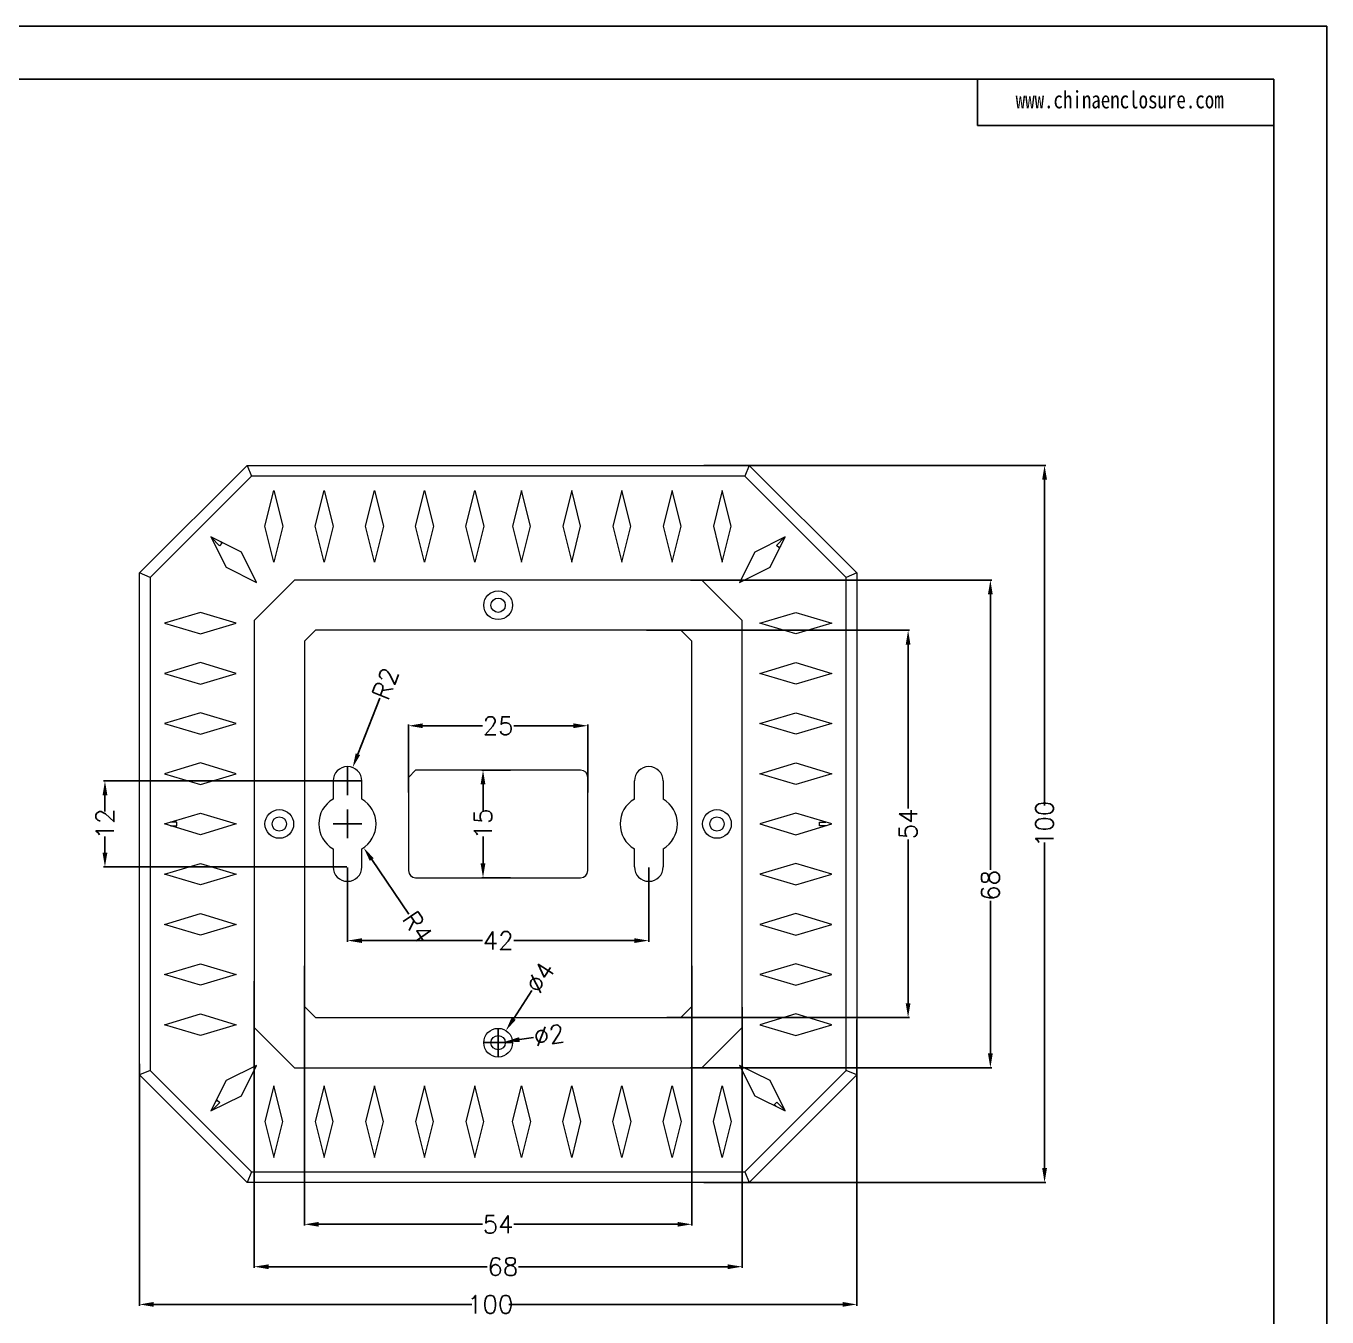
# Model space of a CAD drawing. Header units: inches. Extents: x 1584 to 2535, y 573 to 885.
# Drawn here: x 2353.6 to 2535, y 705 to 885 of the extents above; entities that cross this region are included whole.
import ezdxf

# ---------------------------------------------------------------- set-up
doc = ezdxf.new("R2010")
doc.units = ezdxf.units.IN
doc.layers.add('文字', color=81, linetype='Continuous')
doc.styles.get("Standard").update_dxf_attribs({"font": 'txt', "bigfont": 'gbcbig.shx'})
doc.styles.add('宋体', font='', dxfattribs={"width": 0.8, "height": 3.5})
doc.styles.get('宋体').set_extended_font_data('SimSun')
doc.dimstyles.new('2.5', dxfattribs={"dimtxt": 2.5, "dimasz": 2, "dimexe": 0.18, "dimexo": 0.0625, "dimgap": 0.09, "dimtad": 0, "dimdsep": 46, "dimtxsty": 'Standard', "dimcen": 2, "dimclrd": 3, "dimclre": 3, "dimadec": 0, "dimazin": 2, "dimtfac": 1, "dimtofl": 0, "dimtmove": 0, "dimatfit": 3, "dimfxl": 1, "dimtolj": 1, "dimtzin": 0, "dimarcsym": 0})

# ---------------------------------------------------------------- blocks, each defined once
blk = doc.blocks.new('*D66')
at = {"color": 3, "lineweight": -2}
for p, q in [((2469.45, 746.47), (2469.45, 706.58)), ((2369.45, 740.3), (2369.45, 706.58)), ((2371.45, 706.76), (2415.76, 706.76)), ((2467.45, 706.76), (2420.94, 706.76))]:
    blk.add_line(p, q, dxfattribs=at)
at = {"color": 3}
for points in [[(2371.45, 707.1), (2371.45, 706.43), (2369.45, 706.76)], [(2467.45, 707.1), (2467.45, 706.43), (2469.45, 706.76)]]:
    blk.add_solid(points, dxfattribs=at)
at = {"layer": 'Defpoints', "color": 0}
for p in [(2469.45, 746.53), (2369.45, 740.36), (2469.45, 706.76)]:
    blk.add_point(p, dxfattribs=at)
at = {"color": 0, "insert": (2418.35, 706.76), "char_height": 2.5, "attachment_point": 5}
blk.add_mtext('\\A1;100', dxfattribs=at)
blk = doc.blocks.new('*D67')
at = {"color": 3, "lineweight": -2}
for p, q in [((2448.11, 823.76), (2495.79, 823.76)), ((2495.61, 821.76), (2495.61, 776.35)), ((2495.61, 725.76), (2495.61, 771.17)), ((2448.11, 723.76), (2495.79, 723.76))]:
    blk.add_line(p, q, dxfattribs=at)
at = {"color": 3}
for points in [[(2495.28, 821.76), (2495.95, 821.76), (2495.61, 823.76)], [(2495.28, 725.76), (2495.95, 725.76), (2495.61, 723.76)]]:
    blk.add_solid(points, dxfattribs=at)
at = {"layer": 'Defpoints', "color": 0}
for p in [(2448.05, 823.76), (2495.61, 823.76), (2448.05, 723.76)]:
    blk.add_point(p, dxfattribs=at)
at = {"color": 0, "insert": (2495.61, 773.76), "char_height": 2.5, "attachment_point": 5, "rotation": 90}
blk.add_mtext('\\A1;100', dxfattribs=at)
blk = doc.blocks.new('*D68')
at = {"color": 3, "lineweight": -2}
for p, q in [((2385.45, 751.82), (2385.45, 711.84)), ((2453.45, 748.2), (2453.45, 711.84)), ((2387.45, 712.02), (2417.94, 712.02)), ((2451.45, 712.02), (2422.29, 712.02))]:
    blk.add_line(p, q, dxfattribs=at)
at = {"color": 3}
for points in [[(2387.45, 712.35), (2387.45, 711.68), (2385.45, 712.02)], [(2451.45, 712.35), (2451.45, 711.68), (2453.45, 712.02)]]:
    blk.add_solid(points, dxfattribs=at)
at = {"layer": 'Defpoints', "color": 0}
for p in [(2385.45, 751.88), (2453.45, 748.27), (2453.45, 712.02)]:
    blk.add_point(p, dxfattribs=at)
at = {"color": 0, "insert": (2420.11, 712.02), "char_height": 2.5, "attachment_point": 5}
blk.add_mtext('\\A1;68', dxfattribs=at)
blk = doc.blocks.new('*D69')
at = {"color": 3, "lineweight": -2}
for p, q in [((2446.28, 807.76), (2488.24, 807.76)), ((2488.06, 805.76), (2488.06, 767.37)), ((2488.06, 741.76), (2488.06, 763.02)), ((2446.28, 739.76), (2488.24, 739.76))]:
    blk.add_line(p, q, dxfattribs=at)
at = {"color": 3}
for points in [[(2487.72, 805.76), (2488.39, 805.76), (2488.06, 807.76)], [(2487.72, 741.76), (2488.39, 741.76), (2488.06, 739.76)]]:
    blk.add_solid(points, dxfattribs=at)
at = {"layer": 'Defpoints', "color": 0}
for p in [(2446.21, 807.76), (2488.06, 807.76), (2446.21, 739.76)]:
    blk.add_point(p, dxfattribs=at)
at = {"color": 0, "insert": (2488.06, 765.19), "char_height": 2.5, "attachment_point": 5, "rotation": 90}
blk.add_mtext('\\A1;68', dxfattribs=at)
blk = doc.blocks.new('*D70')
at = {"color": 3, "lineweight": -2}
for p, q in [((2421.16, 781.26), (2417.16, 781.26)), ((2417.34, 779.26), (2417.34, 775.51)), ((2417.34, 768.26), (2417.34, 772)), ((2421.16, 766.26), (2417.16, 766.26))]:
    blk.add_line(p, q, dxfattribs=at)
at = {"color": 3}
for points in [[(2417, 779.26), (2417.67, 779.26), (2417.34, 781.26)], [(2417, 768.26), (2417.67, 768.26), (2417.34, 766.26)]]:
    blk.add_solid(points, dxfattribs=at)
at = {"layer": 'Defpoints', "color": 0}
for p in [(2417.34, 781.26), (2421.22, 781.26), (2421.22, 766.26)]:
    blk.add_point(p, dxfattribs=at)
at = {"color": 0, "insert": (2417.34, 773.76), "char_height": 2.5, "attachment_point": 5, "rotation": 90}
blk.add_mtext('\\A1;15', dxfattribs=at)
blk = doc.blocks.new('*D71')
at = {"color": 3, "lineweight": -2}
for p, q in [((2406.95, 778.15), (2406.95, 787.63)), ((2408.95, 787.45), (2417.27, 787.45)), ((2429.95, 787.45), (2421.62, 787.45)), ((2431.95, 778.15), (2431.95, 787.63))]:
    blk.add_line(p, q, dxfattribs=at)
at = {"color": 3}
for points in [[(2408.95, 787.78), (2408.95, 787.12), (2406.95, 787.45)], [(2429.95, 787.78), (2429.95, 787.12), (2431.95, 787.45)]]:
    blk.add_solid(points, dxfattribs=at)
at = {"layer": 'Defpoints', "color": 0}
for p in [(2431.95, 787.45), (2406.95, 778.09), (2431.95, 778.09)]:
    blk.add_point(p, dxfattribs=at)
at = {"color": 0, "insert": (2419.45, 787.45), "char_height": 2.5, "attachment_point": 5}
blk.add_mtext('\\A1;25', dxfattribs=at)
blk = doc.blocks.new('*D72')
at = {"color": 3, "lineweight": -2}
for p, q in [((2440.15, 800.76), (2476.77, 800.76)), ((2476.59, 798.76), (2476.59, 775.93)), ((2476.59, 748.76), (2476.59, 771.58)), ((2442.97, 746.76), (2476.77, 746.76))]:
    blk.add_line(p, q, dxfattribs=at)
at = {"color": 3}
for points in [[(2476.26, 798.76), (2476.92, 798.76), (2476.59, 800.76)], [(2476.26, 748.76), (2476.92, 748.76), (2476.59, 746.76)]]:
    blk.add_solid(points, dxfattribs=at)
at = {"layer": 'Defpoints', "color": 0}
for p in [(2440.09, 800.76), (2476.59, 800.76), (2442.9, 746.76)]:
    blk.add_point(p, dxfattribs=at)
at = {"color": 0, "insert": (2476.59, 773.76), "char_height": 2.5, "attachment_point": 5, "rotation": 90}
blk.add_mtext('\\A1;54', dxfattribs=at)
blk = doc.blocks.new('*D73')
at = {"color": 3, "lineweight": -2}
for p, q in [((2392.45, 753.98), (2392.45, 717.75)), ((2446.45, 753.98), (2446.45, 717.75)), ((2394.45, 717.93), (2417.27, 717.93)), ((2444.45, 717.93), (2421.62, 717.93))]:
    blk.add_line(p, q, dxfattribs=at)
at = {"color": 3}
for points in [[(2394.45, 718.26), (2394.45, 717.6), (2392.45, 717.93)], [(2444.45, 718.26), (2444.45, 717.6), (2446.45, 717.93)]]:
    blk.add_solid(points, dxfattribs=at)
at = {"layer": 'Defpoints', "color": 0}
for p in [(2392.45, 754.04), (2446.45, 754.04), (2446.45, 717.93)]:
    blk.add_point(p, dxfattribs=at)
at = {"color": 0, "insert": (2419.45, 717.93), "char_height": 2.5, "attachment_point": 5}
blk.add_mtext('\\A1;54', dxfattribs=at)
blk = doc.blocks.new('*D74')
at = {"color": 3, "lineweight": -2}
for p, q in [((2398.45, 767.69), (2398.45, 757.31)), ((2440.45, 767.69), (2440.45, 757.31)), ((2400.45, 757.49), (2417.27, 757.49)), ((2438.45, 757.49), (2421.62, 757.49))]:
    blk.add_line(p, q, dxfattribs=at)
at = {"color": 3}
for points in [[(2400.45, 757.82), (2400.45, 757.16), (2398.45, 757.49)], [(2438.45, 757.82), (2438.45, 757.16), (2440.45, 757.49)]]:
    blk.add_solid(points, dxfattribs=at)
at = {"layer": 'Defpoints', "color": 0}
for p in [(2398.45, 767.76), (2440.45, 767.76), (2440.45, 757.49)]:
    blk.add_point(p, dxfattribs=at)
at = {"color": 0, "insert": (2419.45, 757.49), "char_height": 2.5, "attachment_point": 5}
blk.add_mtext('\\A1;42', dxfattribs=at)
blk = doc.blocks.new('*D75')
at = {"color": 3, "lineweight": -2}
for p, q in [((2398.38, 779.76), (2364.46, 779.76)), ((2364.64, 777.76), (2364.64, 775.51)), ((2364.64, 769.76), (2364.64, 772)), ((2398.38, 767.76), (2364.46, 767.76))]:
    blk.add_line(p, q, dxfattribs=at)
at = {"color": 3}
for points in [[(2364.31, 777.76), (2364.98, 777.76), (2364.64, 779.76)], [(2364.31, 769.76), (2364.98, 769.76), (2364.64, 767.76)]]:
    blk.add_solid(points, dxfattribs=at)
at = {"layer": 'Defpoints', "color": 0}
for p in [(2364.64, 779.76), (2398.45, 779.76), (2398.45, 767.76)]:
    blk.add_point(p, dxfattribs=at)
at = {"color": 0, "insert": (2364.64, 773.76), "char_height": 2.5, "attachment_point": 5, "rotation": 90}
blk.add_mtext('\\A1;12', dxfattribs=at)
blk = doc.blocks.new('*D76')
at = {"color": 3, "lineweight": -2}
for p, q in [((2402.94, 791.29), (2399.9, 783.48)), ((2398.45, 777.76), (2398.45, 781.76)), ((2396.45, 779.76), (2400.45, 779.76))]:
    blk.add_line(p, q, dxfattribs=at)
at = {"color": 3}
blk.add_solid([(2399.59, 783.6), (2400.21, 783.36), (2399.17, 781.62)], dxfattribs=at)
at = {"layer": 'Defpoints', "color": 0}
for p in [(2399.17, 781.62), (2398.45, 779.76)]:
    blk.add_point(p, dxfattribs=at)
at = {"color": 0, "insert": (2403.73, 793.31), "char_height": 2.5, "attachment_point": 5, "rotation": 68.7172}
blk.add_mtext('\\A1;R2', dxfattribs=at)
blk = doc.blocks.new('*D77')
at = {"color": 3, "lineweight": -2}
for p, q in [((2398.45, 771.76), (2398.45, 775.76)), ((2396.45, 773.76), (2400.45, 773.76)), ((2407.01, 761.18), (2401.82, 768.8))]:
    blk.add_line(p, q, dxfattribs=at)
at = {"color": 3}
blk.add_solid([(2402.1, 768.98), (2401.55, 768.61), (2400.7, 770.45)], dxfattribs=at)
at = {"layer": 'Defpoints', "color": 0}
for p in [(2398.45, 773.76), (2400.7, 770.45)]:
    blk.add_point(p, dxfattribs=at)
at = {"color": 0, "insert": (2408.23, 759.38), "char_height": 2.5, "attachment_point": 5, "rotation": 304.2594}
blk.add_mtext('\\A1;R4', dxfattribs=at)
blk = doc.blocks.new('*D78')
at = {"color": 3, "lineweight": -2}
for p, q in [((2424.15, 750.54), (2421.62, 746.62)), ((2419.45, 741.26), (2419.45, 745.26)), ((2417.45, 743.26), (2421.45, 743.26))]:
    blk.add_line(p, q, dxfattribs=at)
at = {"color": 3}
blk.add_solid([(2421.34, 746.8), (2421.9, 746.44), (2420.53, 744.94)], dxfattribs=at)
at = {"layer": 'Defpoints', "color": 0}
for p in [(2420.53, 744.94), (2418.36, 741.58)]:
    blk.add_point(p, dxfattribs=at)
at = {"color": 0, "insert": (2425.33, 752.36), "char_height": 2.5, "attachment_point": 5, "rotation": 57.1472}
blk.add_mtext('\\A1;∅4', dxfattribs=at)
blk = doc.blocks.new('*D79')
at = {"color": 3, "lineweight": -2}
for p, q in [((2419.45, 741.26), (2419.45, 745.26)), ((2424.39, 743.98), (2422.41, 743.69)), ((2417.45, 743.26), (2421.45, 743.26))]:
    blk.add_line(p, q, dxfattribs=at)
at = {"color": 3}
blk.add_solid([(2422.37, 744.02), (2422.46, 743.36), (2420.43, 743.4)], dxfattribs=at)
at = {"layer": 'Defpoints', "color": 0}
for p in [(2418.46, 743.11), (2420.43, 743.4)]:
    blk.add_point(p, dxfattribs=at)
at = {"color": 0, "insert": (2426.54, 744.3), "char_height": 2.5, "attachment_point": 5, "rotation": 8.3564}
blk.add_mtext('\\A1;∅2', dxfattribs=at)

msp = doc.modelspace()

# ---------------------------------------------------------------- linework, layer by layer
for p, q in [((2093.631, 885.02), (2534.978, 885.02)), ((2534.978, 885.02), (2534.978, 572.957)), ((2105.051, 877.59), (2527.548, 877.59)), ((2486.27, 877.59), (2486.27, 871.14)), ((2527.548, 877.59), (2527.548, 580.387)), ((2486.27, 871.14), (2527.548, 871.14))]:
    msp.add_line(p, q)
at = {"color": 7, "linetype": 'Continuous', "lineweight": 15}
for p, q in [((2369.446, 808.756), (2384.446, 823.756)), ((2384.446, 823.756), (2385.067, 822.256)), ((2384.446, 823.756), (2454.446, 823.756)), ((2454.446, 823.756), (2453.824, 822.256)), ((2454.446, 823.756), (2469.446, 808.756)), ((2385.067, 822.256), (2370.946, 808.135)), ((2453.824, 822.256), (2385.067, 822.256)), ((2467.946, 808.135), (2453.824, 822.256)), ((2386.946, 815.256), (2388.196, 820.256)), ((2388.196, 820.256), (2389.446, 815.256)), ((2393.946, 815.256), (2395.196, 820.256)), ((2395.196, 820.256), (2396.446, 815.256)), ((2400.946, 815.256), (2402.196, 820.256)), ((2402.196, 820.256), (2403.446, 815.256)), ((2407.946, 815.256), (2409.196, 820.256)), ((2409.196, 820.256), (2410.446, 815.256)), ((2414.946, 815.256), (2416.196, 820.256)), ((2416.196, 820.256), (2417.446, 815.256)), ((2422.696, 820.256), (2421.446, 815.256)), ((2423.946, 815.256), (2422.696, 820.256)), ((2429.696, 820.256), (2428.446, 815.256)), ((2430.946, 815.256), (2429.696, 820.256)), ((2436.696, 820.256), (2435.446, 815.256)), ((2437.946, 815.256), (2436.696, 820.256)), ((2443.696, 820.256), (2442.446, 815.256)), ((2444.946, 815.256), (2443.696, 820.256)), ((2450.696, 820.256), (2449.446, 815.256)), ((2451.946, 815.256), (2450.696, 820.256)), ((2388.196, 810.256), (2386.946, 815.256)), ((2389.446, 815.256), (2388.196, 810.256)), ((2395.196, 810.256), (2393.946, 815.256)), ((2396.446, 815.256), (2395.196, 810.256)), ((2402.196, 810.256), (2400.946, 815.256)), ((2403.446, 815.256), (2402.196, 810.256)), ((2409.196, 810.256), (2407.946, 815.256)), ((2410.446, 815.256), (2409.196, 810.256)), ((2416.196, 810.256), (2414.946, 815.256)), ((2417.446, 815.256), (2416.196, 810.256)), ((2421.446, 815.256), (2422.696, 810.256)), ((2422.696, 810.256), (2423.946, 815.256)), ((2428.446, 815.256), (2429.696, 810.256)), ((2429.696, 810.256), (2430.946, 815.256)), ((2435.446, 815.256), (2436.696, 810.256)), ((2436.696, 810.256), (2437.946, 815.256)), ((2442.446, 815.256), (2443.696, 810.256)), ((2443.696, 810.256), (2444.946, 815.256)), ((2449.446, 815.256), (2450.696, 810.256)), ((2450.696, 810.256), (2451.946, 815.256)), ((2379.42, 813.781), (2381.542, 809.539)), ((2383.663, 811.66), (2379.42, 813.781)), ((2380.598, 812.554), (2379.47, 813.681)), ((2380.951, 812.908), (2380.598, 812.554)), ((2380.735, 813.124), (2380.951, 812.908)), ((2459.471, 813.781), (2455.228, 811.66)), ((2457.349, 809.539), (2459.471, 813.781)), ((2458.244, 812.604), (2459.371, 813.731)), ((2458.597, 812.251), (2458.244, 812.604)), ((2458.814, 812.467), (2458.597, 812.251)), ((2385.784, 807.417), (2383.663, 811.66)), ((2455.228, 811.66), (2453.107, 807.417)), ((2381.542, 809.539), (2385.784, 807.417)), ((2453.107, 807.417), (2457.349, 809.539)), ((2369.446, 738.756), (2369.446, 808.756)), ((2370.946, 808.135), (2369.446, 808.756)), ((2370.946, 808.135), (2370.946, 739.377)), ((2391.073, 807.756), (2385.446, 802.129)), ((2447.818, 807.756), (2391.073, 807.756)), ((2453.446, 802.129), (2447.818, 807.756)), ((2469.446, 808.756), (2467.946, 808.135)), ((2467.946, 739.377), (2467.946, 808.135)), ((2469.446, 808.756), (2469.446, 738.756)), ((2377.946, 803.256), (2372.946, 801.756)), ((2372.946, 801.756), (2377.946, 800.256)), ((2382.946, 801.756), (2377.946, 803.256)), ((2377.946, 800.256), (2382.946, 801.756)), ((2385.446, 802.129), (2385.446, 745.383)), ((2453.446, 745.383), (2453.446, 802.129)), ((2455.946, 801.756), (2460.946, 803.256)), ((2460.946, 800.256), (2455.946, 801.756)), ((2460.946, 803.256), (2465.946, 801.756)), ((2465.946, 801.756), (2460.946, 800.256)), ((2393.972, 800.756), (2392.446, 799.229)), ((2444.919, 800.756), (2393.972, 800.756)), ((2446.446, 799.229), (2444.919, 800.756)), ((2392.446, 799.229), (2392.446, 748.283)), ((2446.446, 748.283), (2446.446, 799.229)), ((2377.946, 796.256), (2372.946, 794.756)), ((2382.946, 794.756), (2377.946, 796.256)), ((2455.946, 794.756), (2460.946, 796.256)), ((2460.946, 796.256), (2465.946, 794.756)), ((2372.946, 794.756), (2377.946, 793.256)), ((2377.946, 793.256), (2382.946, 794.756)), ((2460.946, 793.256), (2455.946, 794.756)), ((2465.946, 794.756), (2460.946, 793.256)), ((2377.946, 789.256), (2372.946, 787.756)), ((2382.946, 787.756), (2377.946, 789.256)), ((2455.946, 787.756), (2460.946, 789.256)), ((2460.946, 789.256), (2465.946, 787.756)), ((2372.946, 787.756), (2377.946, 786.256)), ((2377.946, 786.256), (2382.946, 787.756)), ((2460.946, 786.256), (2455.946, 787.756)), ((2465.946, 787.756), (2460.946, 786.256)), ((2377.946, 782.256), (2372.946, 780.756)), ((2382.946, 780.756), (2377.946, 782.256)), ((2455.946, 780.756), (2460.946, 782.256)), ((2460.946, 782.256), (2465.946, 780.756)), ((2372.946, 780.756), (2377.946, 779.256)), ((2377.946, 779.256), (2382.946, 780.756)), ((2406.946, 780.256), (2407.946, 781.256)), ((2406.946, 780.256), (2406.946, 767.256)), ((2430.946, 781.256), (2407.946, 781.256)), ((2431.946, 767.256), (2431.946, 780.256)), ((2460.946, 779.256), (2455.946, 780.756)), ((2465.946, 780.756), (2460.946, 779.256)), ((2396.446, 779.756), (2396.446, 777.22)), ((2400.446, 777.22), (2400.446, 779.756)), ((2438.446, 777.22), (2438.446, 779.756)), ((2442.446, 779.756), (2442.446, 777.22)), ((2372.946, 773.756), (2377.946, 775.256)), ((2377.946, 775.256), (2382.946, 773.756)), ((2460.946, 775.256), (2455.946, 773.756)), ((2465.946, 773.756), (2460.946, 775.256)), ((2377.946, 772.256), (2372.946, 773.756)), ((2374.646, 774.006), (2373.779, 774.006)), ((2373.779, 773.506), (2374.646, 773.506)), ((2374.646, 773.506), (2374.646, 774.006)), ((2382.946, 773.756), (2377.946, 772.256)), ((2455.946, 773.756), (2460.946, 772.256)), ((2460.946, 772.256), (2465.946, 773.756)), ((2464.246, 774.006), (2465.112, 774.006)), ((2464.246, 773.506), (2464.246, 774.006)), ((2465.112, 773.506), (2464.246, 773.506)), ((2396.446, 770.292), (2396.446, 767.756)), ((2400.446, 767.756), (2400.446, 770.292)), ((2438.446, 767.756), (2438.446, 770.292)), ((2442.446, 770.292), (2442.446, 767.756)), ((2372.946, 766.756), (2377.946, 768.256)), ((2377.946, 768.256), (2382.946, 766.756)), ((2460.946, 768.256), (2455.946, 766.756)), ((2465.946, 766.756), (2460.946, 768.256)), ((2377.946, 765.256), (2372.946, 766.756)), ((2382.946, 766.756), (2377.946, 765.256)), ((2407.946, 766.256), (2430.946, 766.256)), ((2455.946, 766.756), (2460.946, 765.256)), ((2460.946, 765.256), (2465.946, 766.756)), ((2372.946, 759.756), (2377.946, 761.256)), ((2377.946, 761.256), (2382.946, 759.756)), ((2460.946, 761.256), (2455.946, 759.756)), ((2465.946, 759.756), (2460.946, 761.256)), ((2377.946, 758.256), (2372.946, 759.756)), ((2382.946, 759.756), (2377.946, 758.256)), ((2455.946, 759.756), (2460.946, 758.256)), ((2460.946, 758.256), (2465.946, 759.756)), ((2372.946, 752.756), (2377.946, 754.256)), ((2377.946, 751.256), (2372.946, 752.756)), ((2377.946, 754.256), (2382.946, 752.756)), ((2382.946, 752.756), (2377.946, 751.256)), ((2460.946, 754.256), (2455.946, 752.756)), ((2455.946, 752.756), (2460.946, 751.256)), ((2465.946, 752.756), (2460.946, 754.256)), ((2460.946, 751.256), (2465.946, 752.756)), ((2372.946, 745.756), (2377.946, 747.256)), ((2377.946, 747.256), (2382.946, 745.756)), ((2392.446, 748.283), (2393.972, 746.756)), ((2444.919, 746.756), (2446.446, 748.283)), ((2460.946, 747.256), (2455.946, 745.756)), ((2465.946, 745.756), (2460.946, 747.256)), ((2377.946, 744.256), (2372.946, 745.756)), ((2382.946, 745.756), (2377.946, 744.256)), ((2385.446, 745.383), (2391.073, 739.756)), ((2393.972, 746.756), (2444.919, 746.756)), ((2447.818, 739.756), (2453.446, 745.383)), ((2455.946, 745.756), (2460.946, 744.256)), ((2460.946, 744.256), (2465.946, 745.756)), ((2385.784, 740.095), (2381.542, 737.974)), ((2383.663, 735.852), (2385.784, 740.095)), ((2453.107, 740.095), (2455.228, 735.852)), ((2457.349, 737.974), (2453.107, 740.095)), ((2370.946, 739.377), (2369.446, 738.756)), ((2384.446, 723.756), (2369.446, 738.756)), ((2370.946, 739.377), (2385.067, 725.256)), ((2391.073, 739.756), (2447.818, 739.756)), ((2453.824, 725.256), (2467.946, 739.377)), ((2469.446, 738.756), (2454.446, 723.756)), ((2469.446, 738.756), (2467.946, 739.377)), ((2381.542, 737.974), (2379.42, 733.731)), ((2388.196, 737.256), (2386.946, 732.256)), ((2389.446, 732.256), (2388.196, 737.256)), ((2395.196, 737.256), (2393.946, 732.256)), ((2396.446, 732.256), (2395.196, 737.256)), ((2402.196, 737.256), (2400.946, 732.256)), ((2403.446, 732.256), (2402.196, 737.256)), ((2409.196, 737.256), (2407.946, 732.256)), ((2410.446, 732.256), (2409.196, 737.256)), ((2416.196, 737.256), (2414.946, 732.256)), ((2417.446, 732.256), (2416.196, 737.256)), ((2421.446, 732.256), (2422.696, 737.256)), ((2422.696, 737.256), (2423.946, 732.256)), ((2428.446, 732.256), (2429.696, 737.256)), ((2429.696, 737.256), (2430.946, 732.256)), ((2435.446, 732.256), (2436.696, 737.256)), ((2436.696, 737.256), (2437.946, 732.256)), ((2442.446, 732.256), (2443.696, 737.256)), ((2443.696, 737.256), (2444.946, 732.256)), ((2449.446, 732.256), (2450.696, 737.256)), ((2450.696, 737.256), (2451.946, 732.256)), ((2459.471, 733.731), (2457.349, 737.974)), ((2379.42, 733.731), (2383.663, 735.852)), ((2380.648, 734.908), (2379.52, 733.781)), ((2380.078, 735.045), (2380.294, 735.262)), ((2380.294, 735.262), (2380.648, 734.908)), ((2455.228, 735.852), (2459.471, 733.731)), ((2457.94, 734.604), (2458.294, 734.958)), ((2458.156, 734.388), (2457.94, 734.604)), ((2458.294, 734.958), (2459.421, 733.831)), ((2386.946, 732.256), (2388.196, 727.256)), ((2388.196, 727.256), (2389.446, 732.256)), ((2393.946, 732.256), (2395.196, 727.256)), ((2395.196, 727.256), (2396.446, 732.256)), ((2400.946, 732.256), (2402.196, 727.256)), ((2402.196, 727.256), (2403.446, 732.256)), ((2407.946, 732.256), (2409.196, 727.256)), ((2409.196, 727.256), (2410.446, 732.256)), ((2414.946, 732.256), (2416.196, 727.256)), ((2416.196, 727.256), (2417.446, 732.256)), ((2422.696, 727.256), (2421.446, 732.256)), ((2423.946, 732.256), (2422.696, 727.256)), ((2429.696, 727.256), (2428.446, 732.256)), ((2430.946, 732.256), (2429.696, 727.256)), ((2436.696, 727.256), (2435.446, 732.256)), ((2437.946, 732.256), (2436.696, 727.256)), ((2443.696, 727.256), (2442.446, 732.256)), ((2444.946, 732.256), (2443.696, 727.256)), ((2450.696, 727.256), (2449.446, 732.256)), ((2451.946, 732.256), (2450.696, 727.256)), ((2385.067, 725.256), (2384.446, 723.756)), ((2454.446, 723.756), (2384.446, 723.756)), ((2385.067, 725.256), (2453.824, 725.256)), ((2453.824, 725.256), (2454.446, 723.756))]:
    msp.add_line(p, q, dxfattribs=at)
for centre, radius in [((2419.446, 804.256), 2), ((2419.446, 804.256), 1), ((2388.946, 773.756), 2), ((2388.946, 773.756), 1), ((2449.946, 773.756), 2), ((2449.946, 773.756), 1), ((2419.446, 743.256), 2), ((2419.446, 743.256), 1)]:
    msp.add_circle(centre, radius, dxfattribs=at)
for centre, radius, start, end in [((2398.446, 779.756), 2, 0, 180), ((2440.446, 779.756), 2, 0, 180), ((2430.946, 780.256), 1, 0, 90), ((2398.446, 773.756), 4, 120, 240), ((2398.446, 773.756), 4, 300, 60), ((2440.446, 773.756), 4, 120, 240), ((2440.446, 773.756), 4, 300, 60), ((2398.446, 767.756), 2, 180, 0), ((2407.946, 767.256), 1, 180, 270), ((2430.946, 767.256), 1, 270, 0), ((2440.446, 767.756), 2, 180, 0)]:
    msp.add_arc(centre, radius, start, end, dxfattribs=at)

# ---------------------------------------------------------------- texts
at = {"layer": '文字', "color": 0, "insert": (2491.587, 875.956), "char_height": 2.42166, "width": 42.54619, "attachment_point": 1, "style": '宋体'}
msp.add_mtext('www.chinaenclosure.com', dxfattribs=at)

# ---------------------------------------------------------------- dimensions: what is measured, and where the dimension line sits
for base, p1, p2, picture, middle in [((2495.613, 823.756), (2448.048, 723.756), (2448.048, 823.756), '*D67', (2495.613, 773.756)), ((2476.591, 800.756), (2442.903, 746.756), (2440.086, 800.756), '*D72', (2476.591, 773.756)), ((2417.335, 781.256), (2421.225, 766.256), (2421.225, 781.256), '*D70', (2417.335, 773.756)), ((2364.642, 779.756), (2398.446, 767.756), (2398.446, 779.756), '*D75', (2364.642, 773.756))]:
    dim = msp.add_linear_dim(base=base, p1=p1, p2=p2, angle=90, dimstyle='2.5')
    dim.commit()
    dim.dimension.update_dxf_attribs({"geometry": picture, "text_midpoint": middle})
dim = msp.add_linear_dim(base=(2488.056, 807.756), p1=(2446.214, 739.756), p2=(2446.214, 807.756), angle=90, dimstyle='2.5')
dim.commit()
dim.dimension.update_dxf_attribs({"geometry": '*D69', "text_midpoint": (2488.056, 765.193), "dimtype": 160})
for center, mpoint, picture, middle in [((2398.446, 779.756), (2399.172, 781.62), '*D76', (2403.727, 793.314)), ((2398.446, 773.756), (2400.697, 770.45), '*D77', (2408.235, 759.384))]:
    dim = msp.add_radius_dim(center=center, mpoint=mpoint, dimstyle='2.5')
    dim.commit()
    dim.dimension.update_dxf_attribs({"geometry": picture, "text_midpoint": middle, "dimtype": 164})
for base, p1, p2, picture, middle in [((2431.946, 787.449), (2406.946, 778.085), (2431.946, 778.085), '*D71', (2419.446, 787.449)), ((2440.446, 757.49), (2398.446, 767.756), (2440.446, 767.756), '*D74', (2419.446, 757.49))]:
    dim = msp.add_linear_dim(base=base, p1=p1, p2=p2, dimstyle='2.5')
    dim.commit()
    dim.dimension.update_dxf_attribs({"geometry": picture, "text_midpoint": middle})
dim = msp.add_diameter_dim_2p(p1=(2418.361, 741.576), p2=(2420.531, 744.936), dimstyle='2.5')
dim.commit()
dim.dimension.update_dxf_attribs({"geometry": '*D78', "text_midpoint": (2425.326, 752.362), "dimtype": 163})
for base, p1, p2, picture, middle in [((2446.446, 717.929), (2392.446, 754.043), (2446.446, 754.043), '*D73', (2419.446, 717.929)), ((2453.446, 712.017), (2385.446, 751.883), (2453.446, 748.265), '*D68', (2420.113, 712.017)), ((2469.446, 706.763), (2369.446, 740.363), (2469.446, 746.533), '*D66', (2418.35, 706.763))]:
    dim = msp.add_linear_dim(base=base, p1=p1, p2=p2, dimstyle='2.5')
    dim.commit()
    dim.dimension.update_dxf_attribs({"geometry": picture, "text_midpoint": middle, "dimtype": 160})
dim = msp.add_diameter_dim_2p(p1=(2418.456, 743.111), p2=(2420.435, 743.401), dimstyle='2.5')
dim.commit()
dim.dimension.update_dxf_attribs({"geometry": '*D79', "text_midpoint": (2426.543, 744.299)})

doc.saveas('drawing.dxf')
